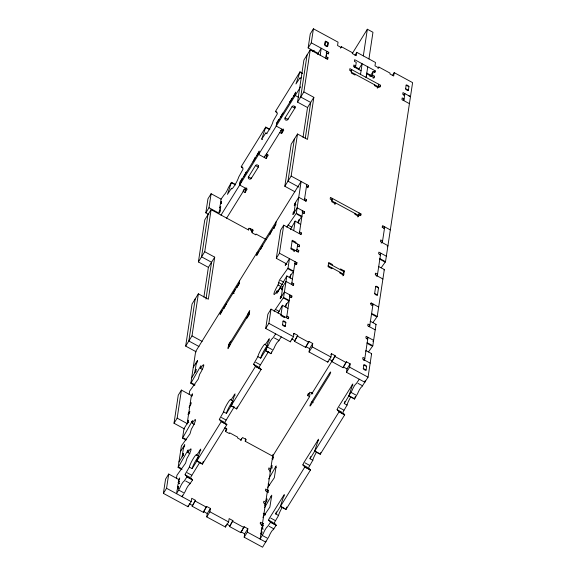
<?xml version="1.0" encoding="UTF-8"?>
<svg xmlns="http://www.w3.org/2000/svg" width="576" height="576" viewBox="0 0 576 576"><rect width="100%" height="100%" fill="white"/><g stroke="black" fill="none" stroke-linecap="round" stroke-linejoin="round"><path stroke-width="0.86" d="M235.375 184.45L231.48 182.333L227.434 194.393L231.494 188.244A7.531 1.094 -61.5 0 0 234.382 185.81A7.531 1.094 -61.5 0 0 238.723 177.034L243.187 168.883L241.272 166.55L265.738 127.102L269.64 129.218M178.538 480.506L178.697 479.462L168.718 474.048L165.55 479.146L163.397 493.373L188.035 506.743L191.203 501.646L191.714 498.276L195.451 500.314L192.161 506.254L203.393 512.345L206.683 506.405L210.427 508.435L207.259 513.533L206.748 516.902L225.461 527.054L228.629 521.957L229.14 518.594L232.877 520.625L229.586 526.565L240.818 532.656L244.109 526.716L247.853 528.746L244.685 533.844L244.174 537.214L262.577 547.2L269.042 536.35A4.306 0.626 -61.5 0 1 271.202 532.022A4.306 0.626 -61.5 0 1 273.024 529.934L276.156 525.312L274.327 522.727L278.546 515.513L275.746 513.994L304.805 467.035L302.854 464.882L303.84 462.665L318.571 439.193L314.597 451.253L320.213 454.298L344.678 414.85L339.998 412.142M234.202 406.901L225.122 421.826L224.885 422.568L226.836 424.721L202.363 464.162L196.754 461.117L221.22 421.675L219.312 419.335L223.618 411.876A7.531 1.094 -61.5 0 1 227.75 402.977A7.531 1.094 -61.5 0 1 230.998 399.974L235.058 393.826L231.012 405.886L236.628 408.938L261.101 369.49L256.414 366.782M265.738 127.102L261.691 139.169L265.759 133.02A7.531 1.094 -61.5 0 0 269.006 130.01A7.531 1.094 -61.5 0 0 273.139 121.118L277.445 113.659L275.53 111.319L300.002 71.878L302.342 73.145M178.33 488.585L177.394 488.081L178.445 486.382L178.193 488.059L177.142 489.766L176.544 493.69L179.849 487.937A4.306 0.626 -61.5 0 1 182.009 483.61A4.306 0.626 -61.5 0 1 183.823 481.529L186.962 476.899L185.126 474.322L189.353 467.107A7.531 1.094 -61.5 0 1 193.493 458.208A7.531 1.094 -61.5 0 1 196.733 455.206L200.801 449.057L196.754 461.117M182.398 495.166L182.16 496.735L185.465 490.99A4.306 0.626 -61.5 0 1 187.618 486.662A4.306 0.626 -61.5 0 1 189.439 484.574L192.571 479.945L190.62 477.792L191.016 476.698L199.944 462.132M221.22 421.675L226.836 424.721M231.012 405.886L255.485 366.444L253.57 364.111L257.875 356.645A7.531 1.094 -61.5 0 1 262.015 347.753A7.531 1.094 -61.5 0 1 265.262 344.743L269.323 338.594L265.277 350.662L270.893 353.707L274.19 347.954A4.306 0.626 -61.5 0 1 276.35 343.627A4.306 0.626 -61.5 0 1 278.172 341.546L281.304 336.917M260.626 534.01L262.03 531.742L261.778 533.426L260.719 535.126L260.129 539.05L263.434 533.304A4.306 0.626 -61.5 0 1 265.594 528.977A4.306 0.626 -61.5 0 1 267.408 526.889L270.547 522.266L268.589 520.106L269.172 518.638L284.306 494.424L280.332 506.477L285.948 509.522L310.421 470.081L308.506 467.748L312.811 460.282A7.531 1.094 -61.5 0 1 316.217 452.606M304.805 467.035L310.421 470.081M312.811 460.282L310.003 458.762L339.07 411.804L337.111 409.651L337.694 408.175L352.836 383.969L348.869 395.957L354.47 399.067L357.775 393.322A4.306 0.626 -61.5 0 1 359.935 388.987A4.306 0.626 -61.5 0 1 361.757 386.906L368.05 377.179L371.614 353.657L365.998 350.611L365.688 351.13M344.678 414.85L339.07 411.804M184.637 429.012L174.01 423.245L178.25 395.194L181.411 390.089L192.046 395.856M196.308 351.871L185.674 346.097L192.038 304.02L198.367 293.818L208.346 299.232L214.711 257.155L204.732 251.741L211.097 209.657L248.494 229.954L249.545 228.254L253.289 230.285L251.906 232.517M203.875 297.166L208.382 267.358L198.403 261.943L204.768 219.859L211.097 209.657M208.865 214.495L205.826 212.846L207.95 198.821L211.111 193.723L221.119 199.152M163.397 493.373L166.565 488.275L168.718 474.048M174.01 423.245L177.17 418.14L181.411 390.089M195.199 298.915L188.834 340.999L198.972 346.5M207.929 214.762L201.564 256.838L211.543 262.253L205.978 299.074M205.826 212.846L208.987 207.749L211.111 193.723M185.674 346.097L192.002 335.894L198.367 293.818M176.414 478.721L176.94 475.272L185.558 463.183L186.926 458.438A7.531 1.094 -61.5 0 0 191.066 449.546A7.531 1.094 -61.5 0 0 187.819 452.549L189.922 453.694M182.016 469.57L178.121 467.46L181.368 445.968L189.986 433.879L191.362 429.134A7.531 1.094 -61.5 0 0 195.494 420.242A7.531 1.094 -61.5 0 0 192.247 423.245L194.357 424.39M186.062 440.057L182.549 438.156L183.989 428.659L188.208 421.855L188.46 420.178L187.409 421.877L188.806 422.64M189.144 394.567L189.662 391.111L198.288 379.022L199.656 374.285A7.531 1.094 -61.5 0 0 203.789 365.386A7.531 1.094 -61.5 0 0 200.549 368.388L202.651 369.533M194.587 385.33L190.843 383.299L195.653 351.511L301.126 181.49L296.323 213.278L286.834 227.153M177.394 488.081L177.926 484.574L178.978 482.875L179.23 481.19L178.178 482.89L179.734 483.739M178.178 482.89L179.719 477.965L178.315 480.233M182.11 456.869L183.701 446.35M187.409 421.877L188.489 414.72L189.54 413.021L189.799 411.336L187.92 414.36M188.611 413.878L189.929 405.187M194.839 372.715L196.43 362.196M220.133 211.975L219.197 211.464L220.486 208.224L220.738 206.539L219.686 208.238L220.212 204.732L221.27 203.033L221.522 201.348L220.471 203.047L221.407 203.558M220.471 203.047L221.062 199.123L224.424 194.458A4.306 0.626 -61.5 0 0 226.332 191.88A4.306 0.626 -61.5 0 0 228.175 188.078L231.48 182.333M187.819 452.549L188.172 449.834L178.121 467.46M192.247 423.245L192.528 420.538L182.549 438.156M200.549 368.388L200.902 365.674L190.843 383.299M188.035 506.743L188.294 505.066M243.439 189.785L243.187 191.47L245.059 192.485L247.162 189.086L239.681 185.026L240.062 182.498L259.049 151.898M220.615 311.278L220.104 314.64L222.343 310.399M239.681 185.026L240.192 181.656L242.294 178.258L242.172 179.1M224.1 307.57L223.978 308.405L226.21 304.164M243.929 176.263L246.168 172.022L246.038 172.865M192.161 506.254L195.451 500.314M245.059 192.485L245.441 189.965L246.701 187.92M248.537 176.407L248.465 176.911A1.613 1.483 8.6 0 0 249.077 178.949A1.613 1.483 8.6 0 0 251.273 178.438L258.3 167.105L258.559 165.42M253.073 161.532L255.305 157.291L255.182 158.126M251.395 177.595L251.273 178.438L248.465 176.911L255.492 165.578A1.613 1.483 8.6 0 1 257.688 165.067A1.613 1.483 8.6 0 1 258.3 167.105L255.492 165.578M235.354 289.433L233.114 293.674L233.244 292.831L234.18 293.342M237.11 286.596L236.981 287.438L239.09 284.04L239.602 280.67M256.939 155.297L259.171 151.056L258.667 154.418L266.148 158.479L268.258 155.081L266.386 154.066M203.393 512.345L204.048 510.653M230.22 344.484L227.981 348.725L228.614 344.52L230.724 341.122L230.602 341.964M248.494 229.954L248.746 228.276M250.762 228.456L250.502 230.141L252.374 231.156L252.122 232.834L255.866 234.871L255.989 234.029L266.047 239.486M206.748 516.902L209.916 511.805L210.427 508.435M264.406 156.629L264.276 157.464L281.858 129.132M266.148 158.479L266.53 155.959L267.379 154.598M226.253 428.234L225.742 431.604L229.486 433.634L229.615 432.792L237.722 437.191L237.593 438.034L241.337 440.064L241.589 438.379M247.09 317.282L246.967 318.125L249.077 314.726L249.71 310.514L247.471 314.755M279.749 132.53L281.621 133.546L283.73 130.147L276.242 126.086L276.624 123.559L295.61 92.952L295.229 95.479L298.973 97.51M257.184 252.338L256.673 255.701L258.912 251.46M276.242 126.086L276.754 122.717L278.863 119.318L278.734 120.161M260.669 248.623L260.539 249.466L262.778 245.225M280.49 117.324L282.73 113.083L282.6 113.926M281.621 133.546L282.002 131.018L283.27 128.981M225.461 527.054L225.72 525.377M269.806 233.892L269.683 234.734L271.915 230.494M289.634 102.586L291.874 98.345L291.744 99.187M287.964 118.656L287.834 119.498A1.613 1.483 8.6 0 1 285.638 120.01A1.613 1.483 8.6 0 1 285.026 117.972L292.061 106.639A1.613 1.483 8.6 0 1 294.257 106.121A1.613 1.483 8.6 0 1 294.869 108.158L287.834 119.498L285.026 117.972M293.501 96.358L295.74 92.11L295.229 95.479M276.163 221.731L275.659 225.101L273.55 228.499L273.672 227.657L274.608 228.161M295.121 106.481L294.869 108.158L292.061 106.639M229.586 526.565L232.877 520.625M308.714 393.451L309.967 394.128L309.586 396.648L272.664 456.156L245.218 441.259L245.599 438.739M294.955 191.779L284.818 186.278L291.182 144.202L297.511 133.999L307.49 139.414L313.855 97.337L303.876 91.915L310.241 49.838L327.708 59.321L327.96 57.636L326.088 56.621L326.642 52.97L328.514 53.986L328.766 52.308L311.299 42.826L313.423 28.8L338.062 42.17L337.55 45.54L341.294 47.57L341.424 46.728L352.649 52.819L352.519 53.662L356.263 55.692L356.774 52.33L375.487 62.482L374.976 65.851L378.72 67.882L378.85 67.039L390.074 73.13L389.945 73.973L393.689 76.003L394.2 72.641L412.603 82.627L385.517 261.684L381.161 267.79M303.019 137.34L307.526 107.539L297.547 102.118L303.912 60.041L310.241 49.838M365.126 380.707L364.889 382.277L346.486 372.29L349.654 367.193L350.165 363.823L346.421 361.793L343.13 367.733L331.898 361.642L335.189 355.702L331.452 353.671L330.941 357.034L327.773 362.138L309.06 351.979L312.228 346.882L312.739 343.512L308.995 341.482L305.705 347.422L294.473 341.33L297.763 335.39L294.026 333.36L293.515 336.722L290.347 341.827L265.709 328.457L267.862 314.222L271.03 309.125L281.009 314.539M286.502 263.851L276.314 258.322L280.562 230.27L283.723 225.166L301.19 234.648L301.442 232.963L299.57 231.948M294.35 139.097L287.986 181.174L298.901 187.099M307.073 54.943L300.715 97.02L310.694 102.434L305.258 138.377M318.01 53.287L308.138 47.93L310.255 33.898L313.423 28.8M265.709 328.457L268.877 323.352L271.03 309.125M276.314 258.322L279.482 253.224L283.723 225.166M284.818 186.278L291.146 176.076L297.511 133.999M278.546 291.614L277.142 290.851L276.79 293.566L286.841 275.947L292.385 279.115M277.142 290.851A7.531 1.094 -61.5 0 1 273.902 293.861A7.531 1.094 -61.5 0 1 278.035 284.962L279.403 280.217L288.029 268.135L289.462 258.638L285.242 265.435L285.494 263.758L286.898 264.514M240.818 532.656L244.109 526.716M280.548 288.446L280.843 286.488L278.035 284.962M281.513 295.366L280.462 297.065L280.202 298.75L284.422 291.953L291.91 296.014L291.658 297.698L289.786 296.683M291.881 282.794L293.753 283.81L293.501 285.494L286.013 281.434L281.794 288.23L281.542 289.915L282.593 288.216M294.242 211.212L293.184 212.911L292.932 214.596L297.151 207.792L304.639 211.853L304.38 213.538L302.508 212.522M304.61 198.634L306.482 199.649L306.23 201.334L298.742 197.273L294.523 204.07L294.271 205.754L295.322 204.055M281.261 297.05L282.852 286.531M293.99 212.89L295.582 202.37M244.174 537.214L247.342 532.116L247.853 528.746M320.191 55.238L321.25 48.226L317.506 54.274M287.95 308.419L282.413 305.244L280.85 315.583L284.594 317.614L284.717 316.771L284.191 317.621M274.104 311.314L283.594 297.432L286.841 275.947M293.702 230.587L295.142 221.09L300.6 224.388M283.039 321.178L282.506 324.9L283.817 326.074L285.264 326.398L285.847 322.697A1.613 0.59 31.8 0 0 284.537 321.307A1.613 0.59 31.8 0 0 283.039 321.178L285.847 322.697M285.818 307.08L286.351 303.545M290.189 278.179L290.722 274.651M298.548 222.912L299.081 219.384M295.855 243.137L295.985 242.294L292.241 240.264L290.923 248.962L294.667 250.992L294.797 250.15L293.89 251.604M325.807 58.284L326.866 51.271L326.16 52.409M286.589 317.786L290.038 294.998L289.332 296.129M291.629 284.479L295.078 261.684M296.669 251.165L297.727 244.152M299.318 233.633L302.767 210.838L302.062 211.975M304.358 200.318L306.742 184.536M286.848 316.109L288.713 317.124L288.461 318.802L280.98 314.741M279.482 253.224L296.95 262.699L296.69 264.384L294.818 263.369M296.921 249.48L298.793 250.495L298.541 252.18L291.053 248.119M292.111 241.106L299.599 245.167L299.347 246.852L297.475 245.837M291.146 176.076L308.614 185.558L308.362 187.236L306.49 186.221M261.317 525.254L262.505 523.346L260.633 522.324L260.381 524.009L263.65 525.787M263.318 529.099L261.763 528.25L263.304 523.325L261.9 525.593M262.505 523.346L265.442 503.914L263.57 502.898L263.822 501.221L266.069 502.438M266.89 501.055L265.954 500.551L267.034 493.394L268.085 491.695L268.344 490.01L266.933 492.278M266.638 491.486L267.545 490.032L270.482 470.606L268.61 469.591L268.862 467.906L271.109 469.123M272.39 468L270.986 467.237L272.074 460.087L273.125 458.381L273.384 456.703L271.973 458.971M272.923 454.471L272.326 458.402A1.613 0.59 31.8 0 0 272.88 459.274M290.347 341.827L290.477 340.985M294.473 341.33L297.763 335.39M265.889 541.116L265.745 542.102L247.342 532.116M305.705 347.422L305.827 346.586L309.571 348.617L309.06 351.979M354.809 67.478L355.716 66.017L356.263 62.374L354.398 61.358L354.65 59.674L375.235 70.848L374.976 72.526L373.111 71.51L369.943 76.615M355.14 74.203L355.01 75.046L351.266 73.015L351.518 71.33L349.654 70.315L349.906 68.638L380.47 85.219L380.218 86.904L378.346 85.889M309.586 396.648L307.714 395.633L307.966 393.948M311.818 392.407L311.566 394.092L332.237 360.763M360.526 74.398L362.138 63.734L358.445 69.689M363.326 55.886L367.351 29.232L372.967 32.278L368.935 58.932M331.92 267.869L331.798 268.711L328.054 266.681L328.687 262.476L332.431 264.506L332.302 265.349M367.747 66.787L366.134 77.443L366.689 73.8L374.177 77.861L374.429 76.176L372.557 75.161L373.111 71.51M340.034 272.268L339.905 273.11L343.649 275.141L344.282 270.936L340.538 268.906L340.416 269.748M327.773 362.138L327.902 361.296M331.898 361.642L335.189 355.702M355.003 213.458L354.874 214.301L358.618 216.331L359.136 212.976M374.472 84.701L374.35 85.543L378.086 87.574L378.583 84.197M332.05 200.095L330.178 199.08L330.43 197.395L360.994 213.984L360.742 215.669L358.87 214.654L357.97 216.108M343.13 367.733L343.778 366.048M346.486 372.29L346.997 368.928L350.165 363.823M378.662 307.044L371.174 302.983L370.922 304.668L372.794 305.683M376.358 276.178L377.539 274.262L375.674 273.247L375.415 274.932L382.903 278.993M390.326 229.903L382.838 225.842L382.586 227.52L384.458 228.535M363.816 365.011L363.283 368.741L364.594 369.914L366.041 370.238L366.624 366.538A1.613 0.59 31.8 0 0 365.314 365.148A1.613 0.59 31.8 0 0 363.816 365.011L366.624 366.538M364.558 360.108L368.006 337.313L366.955 339.012M369.598 326.794L373.046 303.998L372.11 305.51M374.638 293.479L375.696 286.466A1.613 0.59 31.8 0 1 377.194 286.596A1.613 0.59 31.8 0 1 378.504 287.993L377.446 295.006A1.613 0.59 31.8 0 1 375.948 294.876A1.613 0.59 31.8 0 1 374.638 293.479L377.446 295.006M377.287 275.947L380.736 253.152L379.678 254.851M382.327 242.633L384.71 226.858L383.825 228.29M403.805 100.62L404.863 93.607L403.812 95.306M405.605 88.697L406.195 84.996L407.635 85.32L408.953 86.494L408.413 90.223A1.613 0.59 31.8 0 1 406.915 90.086A1.613 0.59 31.8 0 1 405.605 88.697L408.413 90.223M368.431 351.95L372.794 345.845L376.042 324.353L370.426 321.307L370.195 321.696M372.859 322.646L377.222 316.541L384.336 269.496L378.648 266.58M202.363 464.162L203.299 461.376M236.628 408.938L237.276 406.973M299.988 71.942L295.956 83.938L300.017 77.789A7.531 1.094 -61.5 0 0 301.291 77.594M270.893 353.707L271.469 351.95M285.948 509.522L286.776 507.046M320.213 454.298L320.789 452.542M354.47 399.067L355.306 396.59M290.412 229.637L295.142 221.09M278.05 313.128L282.413 305.244M268.654 478.98L276.185 465.898L274.32 477.763L267.79 487.346M264.593 507.614L271.757 495.194L269.885 507.067L262.85 517.356M384.034 270.022L384.336 269.496M371.304 354.175L371.614 353.657M375.811 324.742L376.042 324.353M265.277 350.662L268.582 344.909A4.306 0.626 -61.5 0 1 270.734 340.582A4.306 0.626 -61.5 0 1 272.556 338.501L275.688 333.871M344.671 414.684L342.77 412.517L347.076 405.058L344.268 403.531L352.166 390.269A4.306 0.626 -61.5 0 1 354.319 385.942A4.306 0.626 -61.5 0 1 356.141 383.861L359.273 379.231M268.466 351.67L259.387 366.595L259.142 367.337L261.094 369.317M308.138 47.93L311.299 42.826M219.197 211.464L220.248 209.765L219.996 211.45L218.592 213.718M220.961 215.201L300.578 86.854M198.403 261.943L204.732 251.741M297.547 102.118L303.876 91.915M327.859 53.762L328.766 52.308M226.57 218.246L245.29 188.071M327.053 59.09L327.96 57.636M340.517 48.182L341.424 46.728M208.382 267.358L214.711 257.155M307.526 107.539L313.855 97.337M352.217 53.633L367.351 29.232M354.967 55.246L356.774 52.33M251.366 231.48L252.749 229.248M350.842 71.129L351.763 69.646L351.382 72.166L378.202 86.724L377.28 88.214M220.234 313.798L239.22 283.198M256.802 254.858L275.782 224.258M371.65 76.615L372.557 75.161M374.328 72.302L375.235 70.848M377.942 68.494L378.85 67.039M193.27 367.294L197.489 360.497L197.23 362.174L196.178 363.874M373.075 78.365L374.429 76.176M307.26 187.74L308.614 185.558M191.678 377.813L195.898 371.016L196.15 369.331L195.098 371.03L196.027 371.534M305.575 201.11L306.482 199.649M379.116 87.408L380.47 85.219M303.732 213.314L304.639 211.853M191.045 396.072L192.449 393.804L192.197 395.489L191.138 397.188L190.058 404.345L191.11 402.646L190.858 404.323L188.986 407.347M392.393 75.557L394.2 72.641M228.492 345.362L249.588 311.357M228.11 347.89L249.206 313.884M300.564 234.382L301.442 232.963M298.692 246.622L299.599 245.167M297.886 251.957L298.793 250.495M331.394 199.908L332.316 198.418L331.79 201.78L335.534 203.81L335.664 202.968L334.757 204.422M295.632 264.823L296.95 262.699M180.54 451.454L184.759 444.65L184.507 446.335L183.449 448.034M403.157 100.39L404.057 98.935L402.185 97.92L401.933 99.605L409.421 103.666M178.949 461.974L183.168 455.17L183.42 453.485L182.369 455.191L183.305 455.695M292.853 285.264L293.753 283.81M291.002 297.468L291.91 296.014M189.353 467.107L192.161 468.626L197.302 460.332M223.618 411.876L226.418 413.402L232.013 404.381M257.875 356.645L260.683 358.171L266.429 348.912M287.834 318.535L288.713 317.124M357.833 216.986L358.754 215.503L331.934 200.945M225.533 431.338L226.937 429.07L224.69 427.853M360.094 215.438L360.994 213.984M293.494 334.21L294.026 333.36M343.382 272.39L344.282 270.936M240.66 440.554L242.532 437.53L246.276 439.56L245.218 441.259M342.85 275.825L343.786 274.313L328.198 265.846M204.833 509.378L206.244 507.11M306.266 345.874L308.995 341.482M382.054 227.117L382.838 225.842M309.571 348.617L312.739 343.512M381.226 243.137L382.579 240.948L380.707 239.933L380.455 241.618L387.943 245.678L387.238 246.816M375.142 274.097L375.674 273.247M330.919 354.521L331.452 353.671M307.714 395.633L309.823 392.234L312.811 393.862M370.649 303.833L371.174 302.983M270.986 467.237L272.045 465.538L271.793 467.222L269.914 470.246M311.71 401.918L329.292 373.579A3.226 0.468 -61.5 0 1 330.682 372.29A3.226 0.468 -61.5 0 1 328.903 376.106L311.328 404.438A3.226 0.468 -61.5 0 1 309.938 405.727A3.226 0.468 -61.5 0 1 311.71 401.918L313.207 402.732M269.69 471.881L270.482 470.606M344.131 365.479L346.421 361.793M368.95 326.563L369.85 325.109L367.985 324.094L367.726 325.778L375.214 329.839M265.954 500.551L267.005 498.852L266.753 500.537L264.643 503.935M264.535 505.375L265.442 503.914M260.107 523.181L260.633 522.324M372.917 341.489L373.622 340.358L366.134 336.298L365.882 337.982L367.754 338.998M363.629 360.331L364.817 358.423L362.945 357.408L362.693 359.093L370.174 363.154M261.763 528.25L262.814 526.55L262.562 528.235L261.158 530.503M297.576 222.43L301.939 216.324L296.323 213.278M379.613 259.092L379.908 258.638L385.517 261.684M289.282 277.286L293.638 271.181L288.029 268.135M284.846 306.59L289.21 300.485L283.594 297.432M312.811 51.48L313.157 51.43A4.306 0.626 -61.5 0 0 314.136 50.314M406.138 85.19L408.946 86.717M355.716 66.017L353.844 65.002L353.592 66.686L361.073 70.747M354.535 66.427L359.107 68.911M366.732 73.051L371.304 75.535M404.611 95.285L402.739 94.27L402.991 92.592L410.479 96.653L408.607 95.638M317.29 53.345L318.226 53.856M299.923 72.187L302.414 73.541M293.63 95.515L294.566 96.019M289.764 101.75L290.7 102.254M275.537 111.492L277.099 112.334M280.62 116.482L281.556 116.993M280.757 130.342L282.002 131.018M265.658 127.418L269.87 129.701M265.759 133.02L267.163 133.776M261.662 138.974L262.598 139.486M265.032 155.146L266.53 155.959M241.272 166.55L242.208 167.054M241.279 166.716L242.834 167.566M294.523 204.07L296.086 204.919M386.352 256.198L378.864 252.137L378.612 253.822L380.484 254.837M240.192 181.656L241.121 182.167M296.964 214.236L301.637 216.778M380.542 259.596L385.222 262.138M293.184 212.911L294.12 213.415M244.188 189.288L245.441 189.965M231.401 182.642L235.606 184.932M287.899 225.043L291.794 227.153M375.696 286.466L378.504 287.993M328.579 263.326L344.174 271.786M208.987 207.749L218.858 213.106M377.222 316.541C372.859 313.481 367.106 311.875 375.991 316.483M287.726 268.582L292.406 271.123M280.534 280.404L283.651 282.096M278.417 282.434L282.319 284.551M281.794 288.23L282.73 288.742M372.794 345.845C368.424 342.785 362.671 341.179 371.563 345.787M283.298 297.886L287.978 300.427M280.462 297.065L281.398 297.576M276.106 309.708L279.223 311.4M282.514 324.684L285.314 326.203M363.29 368.518L366.091 370.044M297.641 336.233L308.866 342.324M335.066 356.544L346.291 362.635M268.877 323.352L293.515 336.722M312.228 346.882L330.941 357.034M349.654 367.193L368.05 377.179M291.607 338.868L294.602 340.488M329.033 359.179L332.028 360.799M343.253 366.898L346.997 368.928M274.399 337.961L279.079 340.502M357.984 383.328L362.664 385.862M268.423 339.646L269.359 340.15M352.008 385.006L352.944 385.517M265.262 344.743L267.365 345.888M267.502 347.076L272.182 349.61M351.086 392.436L355.759 394.978M265.356 350.345L269.251 352.462M348.941 395.712L353.621 398.246M255.65 362.254L260.323 364.795M339.228 407.621L343.908 410.155M253.526 364.291L258.206 366.826M337.111 409.651L341.791 412.193M255.485 366.444L261.101 369.49M192.002 335.894L202.14 341.395M234.158 394.877L235.094 395.381M317.743 440.237L318.679 440.741M230.998 399.974L233.1 401.119M191.153 382.774L195.055 384.89M231.876 406.001L234.216 407.268M315.461 451.361L319.356 453.478M221.386 417.485L226.066 420.026M304.97 462.845L309.65 465.386M219.269 419.515L223.949 422.057M302.854 464.882L307.526 467.417M222.149 422.006L226.829 424.548M305.734 467.374L310.414 469.908M191.707 421.582L192.636 422.086M275.285 466.942L276.221 467.453M177.17 418.14L187.805 423.914M183.794 438.142L186.134 439.409M268.157 483.926L269.719 484.776M268.236 484.661L269.64 485.424M199.901 450.101L200.837 450.612M283.486 495.468L284.422 495.972M267.545 490.032L265.673 489.017L265.414 490.702L268.409 492.322M196.733 455.206L198.842 456.343M187.272 450.886L188.208 451.39M270.857 496.246L271.793 496.75M196.834 460.807L201.514 463.342M281.196 506.592L285.091 508.709M179.359 467.446L181.699 468.713M263.729 513.23L265.284 514.073M263.261 513.662L265.601 514.937M187.121 472.716L191.801 475.25M270.706 518.076L275.386 520.618M185.004 474.746L189.684 477.288M268.589 520.106L273.269 522.648M187.891 477.238L192.578 479.808M271.469 522.598L276.149 525.139M186.962 476.899L192.571 479.945M270.547 522.266L276.156 525.312M185.674 480.996L190.346 483.53M269.258 526.356L273.931 528.898M178.769 490.104L183.449 492.646M262.354 535.464L267.034 538.006M195.329 501.149L206.554 507.247M232.754 521.46L243.979 527.558M166.565 488.275L191.203 501.646M209.916 511.805L228.629 521.957M189.252 503.762L192.29 505.411M203.515 511.502L207.259 513.533M226.678 524.074L229.716 525.722M240.941 531.814L244.685 533.844M261.778 534.521L260.964 533.549L261.504 529.934A1.613 0.59 31.8 0 1 261.785 529.711M260.683 358.171A7.531 1.094 -61.5 0 1 263.009 352.462A7.531 1.094 -61.5 0 1 266.767 346.5M226.418 413.402A7.531 1.094 -61.5 0 1 229.039 407.138A7.531 1.094 -61.5 0 1 232.942 401.249M192.161 468.626A7.531 1.094 -61.5 0 1 194.486 462.917A7.531 1.094 -61.5 0 1 198.245 456.955M277.985 291.816A7.531 1.094 -61.5 0 1 280.843 286.488M278.546 515.513A7.531 1.094 -61.5 0 1 281.959 507.838M275.746 513.994A7.531 1.094 -61.5 0 1 276.401 511.87M310.003 458.762A7.531 1.094 -61.5 0 1 310.658 456.646M347.076 405.058A7.531 1.094 -61.5 0 1 350.482 397.375M344.268 403.531A7.531 1.094 -61.5 0 1 344.923 401.414M325.332 41.335L324.799 44.842A1.613 0.59 31.8 0 0 326.138 46.253A1.613 0.59 31.8 0 0 327.636 46.382L328.111 42.509L325.418 41.155L324.828 44.856L327.607 46.368L328.14 42.862L325.332 41.335"/></g></svg>
